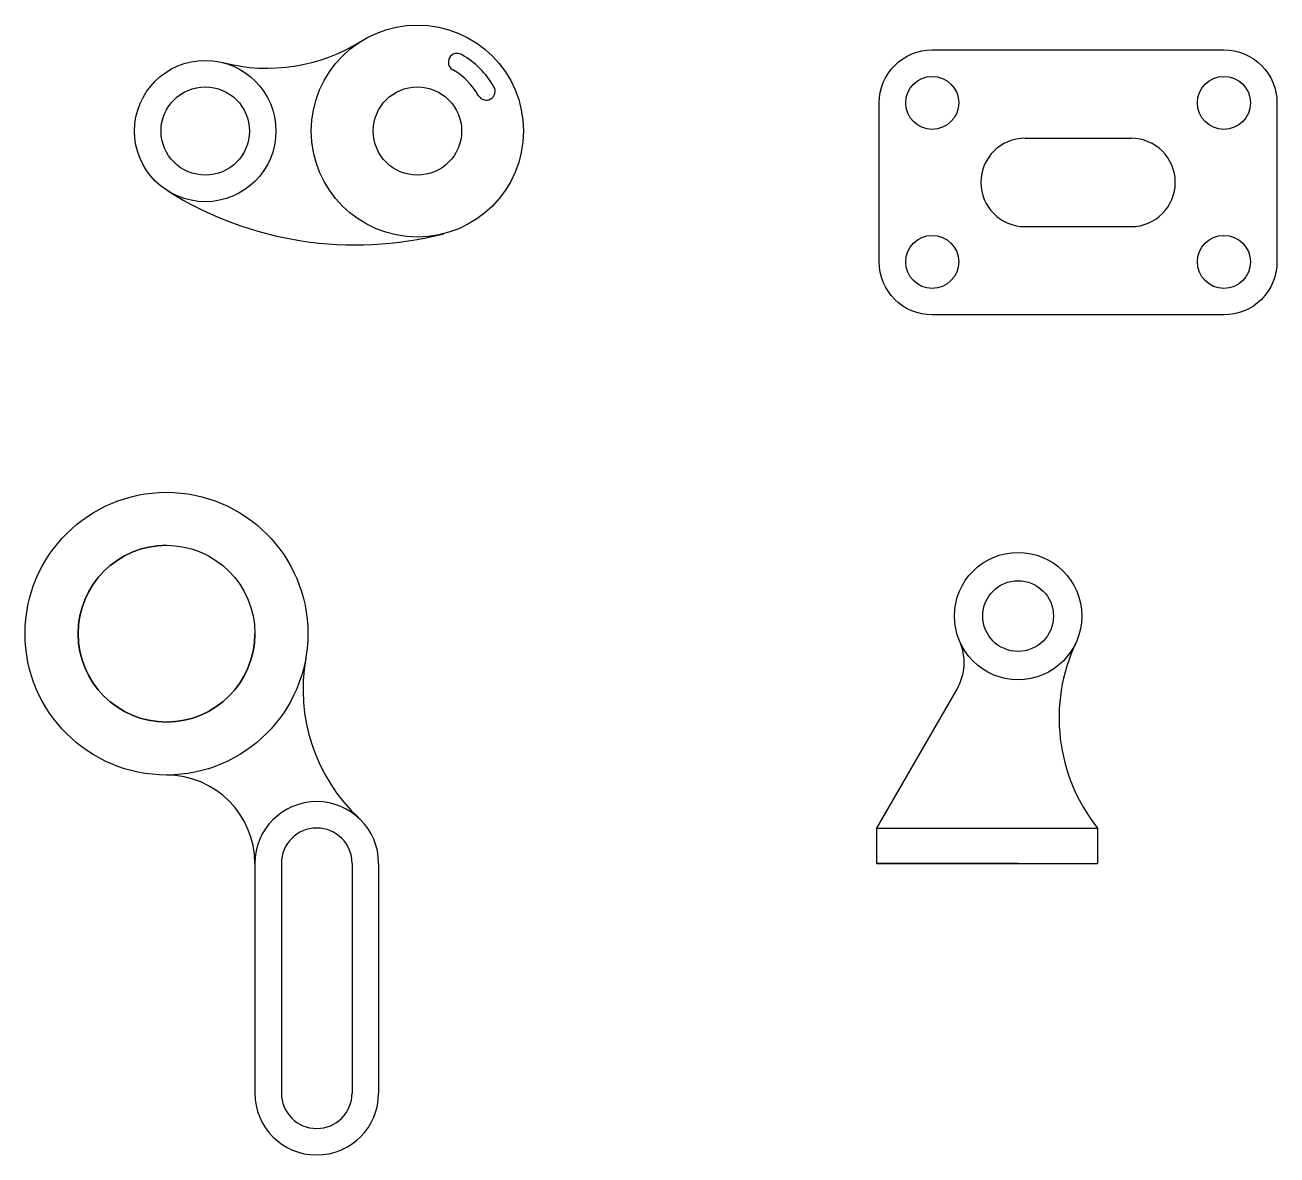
# Model space of a CAD drawing. Header units: millimetres. Extents: x 3134 to 3842, y 1159 to 1798.
import ezdxf

# ---------------------------------------------------------------- set-up
doc = ezdxf.new("R2010")
doc.units = ezdxf.units.MM

msp = doc.modelspace()

# ---------------------------------------------------------------- linework, layer by layer
for p, q in [((3699.51, 1734), (3759.51, 1734)), ((3699.51, 1684), (3759.51, 1684)), ((3615.58, 1343.58), (3661.03, 1422.29)), ((3615.58, 1323.58), (3615.58, 1343.58)), ((3615.58, 1343.58), (3740.58, 1343.58)), ((3740.58, 1343.58), (3740.58, 1323.58)), ((3263.85, 1323.61), (3263.85, 1193.61)), ((3278.85, 1323.61), (3278.85, 1193.61)), ((3318.85, 1323.61), (3318.85, 1193.61)), ((3333.85, 1323.61), (3333.85, 1193.61)), ((3695.58, 1323.58), (3615.58, 1323.58)), ((3615.58, 1323.58), (3660.58, 1323.58)), ((3660.58, 1323.58), (3695.58, 1323.58)), ((3695.58, 1323.58), (3740.58, 1323.58))]:
    msp.add_line(p, q)
msp.add_lwpolyline([(3647.01, 1784), (3812.01, 1784, -0.414214), (3842.01, 1754), (3842.01, 1664, -0.414214), (3812.01, 1634), (3647.01, 1634, -0.414214), (3617.01, 1664), (3617.01, 1754, -0.414214)], format="xyb", close=True)
for centre, radius in [((3355.79, 1738.06), 60), ((3235.79, 1738.06), 40), ((3647.01, 1754), 15), ((3812.01, 1754), 15), ((3235.79, 1738.06), 25), ((3355.79, 1738.06), 25), ((3647.01, 1664), 15), ((3812.01, 1664), 15), ((3213.85, 1453.61), 80), ((3213.85, 1453.61), 50), ((3695.58, 1463.58), 36), ((3695.58, 1463.58), 20)]:
    msp.add_circle(centre, radius)
for centre, radius, start, end in [((3270.79, 1873.61), 100, 255.52249, 302.08995), ((3378.29, 1777.03), 5, 60, 240), ((3355.79, 1738.06), 50, 30, 60), ((3355.79, 1738.06), 40, 30, 60), ((3394.76, 1760.56), 5, 210, 30), ((3699.51, 1709), 25, 90, 270), ((3759.51, 1709), 25, 270, 90), ((3759.51, 1709), 25, 270, 90), ((3759.51, 1709), 25, 270, 90), ((3759.51, 1709), 25, 270, 90), ((3320.79, 1873.61), 200, 237.91005, 284.47751), ((3213.85, 1453.61), 50, 90, 0), ((3635.05, 1437.29), 30, 330, 23.47437), ((3818.76, 1405.94), 100, 154.92123, 218.57549), ((3391.08, 1422.18), 100, 169.94637, 226.90343), ((3213.85, 1323.61), 50, 0, 90), ((3298.85, 1323.61), 35, 0, 180), ((3298.85, 1323.61), 20, 0, 180), ((3298.85, 1193.61), 35, 180, 0), ((3298.85, 1193.61), 20, 180, 0)]:
    msp.add_arc(centre, radius, start, end)

doc.saveas('drawing.dxf')
